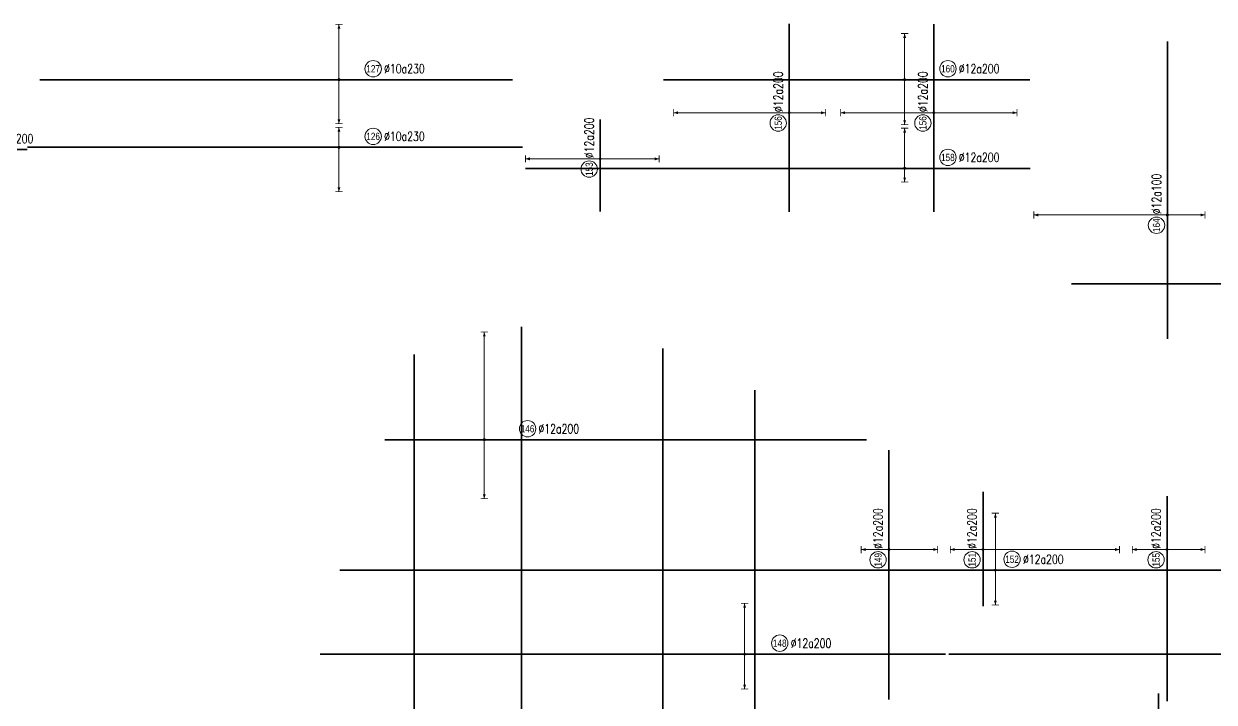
# Model space of a CAD drawing. Header units: millimetres. Extents: x -211477 to 1328726, y -15421 to 98394.
# Drawn here: x 345729 to 411154, y 27770 to 65032 of the extents above; entities that cross this region are included whole.
import ezdxf
from ezdxf.enums import TextEntityAlignment as Align

# ---------------------------------------------------------------- set-up
doc = ezdxf.new("R2010")
doc.units = ezdxf.units.MM
doc.header["$MEASUREMENT"] = 0
for name, color, linetype, lineweight in [('NDC_S_DIM', 1, 'Continuous', 9), ('NDC_S_REBAR', 4, 'Continuous', 35), ('NDC_S_VN TEXT', 7, 'Continuous', 20)]:
    doc.layers.add(name, color=color, linetype=linetype, lineweight=lineweight)
doc.styles.add('ARIAL', font='arial.ttf', dxfattribs={"width": 0.8})
doc.styles.add('NDC_ROMANS', font='romans.shx', dxfattribs={"width": 0.8})

# ---------------------------------------------------------------- blocks, each defined once
blk = doc.blocks.new('*U170')
h = blk.add_hatch(color=6)
edge = h.paths.add_edge_path()
edge.add_arc((-7.56, 0), 0.3, 0, 360)
at = {"layer": 'NDC_S_DIM', "color": 8}
for q in [(-7.56, 13.95), (-7.56, -9.55)]:
    blk.add_line((-7.56, 0), q, dxfattribs=at)
for points in [[(-8.56, 13.95, 0.2, 0.2, 0), (-6.56, 13.95, 0, 0, 0)], [(-8.56, -9.55, 0.2, 0.2, 0), (-6.56, -9.55, 0, 0, 0)]]:
    blk.add_lwpolyline(points, format="xyseb", dxfattribs=at)
at = {"layer": 'NDC_S_DIM'}
blk.add_circle((2.1, 3), 2.25, dxfattribs=at)
at = {"layer": 'NDC_S_DIM', "color": 6}
blk.add_circle((-7.56, 0), 0.3, dxfattribs=at)
at = {"layer": 'NDC_S_DIM', "color": 8}
for points in [[(-7.96, 12.75), (-7.56, 13.95), (-7.16, 12.75)], [(-7.96, -8.35), (-7.56, -9.55), (-7.16, -8.35)]]:
    blk.add_solid(points, dxfattribs=at)
at = {"layer": 'NDC_S_REBAR'}
for p, q in [((0, 0), (-124.19, 0)), ((-124.19, 0), (-124.19, 0)), ((0, 0), (47.61, 0)), ((47.61, 0), (47.61, 0)), ((47.61, 0), (47.61, 0)), ((-124.19, 0), (-124.19, 0))]:
    blk.add_line(p, q, dxfattribs=at)
at = {"layer": 'NDC_S_VN TEXT', "style": 'ARIAL', "width": 0.8}
blk.add_attdef('KHT', text='', height=2, dxfattribs=at).set_placement((2.1, 3), align=Align.MIDDLE_CENTER)
at = {"layer": 'NDC_S_VN TEXT', "color": 3, "style": 'NDC_ROMANS', "width": 0.75}
blk.add_attdef('DKT', (5.1, 1.75), '', height=2.5, dxfattribs=at)
blk = doc.blocks.new('*U169')
h = blk.add_hatch(color=6)
edge = h.paths.add_edge_path()
edge.add_arc((-7.56, 0), 0.3, 0, 360)
at = {"layer": 'NDC_S_DIM', "color": 8}
for q in [(-7.56, 13.95), (-7.56, -9.55)]:
    blk.add_line((-7.56, 0), q, dxfattribs=at)
for points in [[(-8.56, 13.95, 0.2, 0.2, 0), (-6.56, 13.95, 0, 0, 0)], [(-8.56, -9.55, 0.2, 0.2, 0), (-6.56, -9.55, 0, 0, 0)]]:
    blk.add_lwpolyline(points, format="xyseb", dxfattribs=at)
at = {"layer": 'NDC_S_DIM'}
blk.add_circle((2.1, 3), 2.25, dxfattribs=at)
at = {"layer": 'NDC_S_DIM', "color": 6}
blk.add_circle((-7.56, 0), 0.3, dxfattribs=at)
at = {"layer": 'NDC_S_DIM', "color": 8}
for points in [[(-7.96, 12.75), (-7.56, 13.95), (-7.16, 12.75)], [(-7.96, -8.35), (-7.56, -9.55), (-7.16, -8.35)]]:
    blk.add_solid(points, dxfattribs=at)
at = {"layer": 'NDC_S_REBAR'}
for p, q in [((-129.68, 0), (-153.51, 0)), ((0, 0), (-129.68, 0)), ((-129.68, 0), (-129.68, 0)), ((0, 0), (76.08, 0)), ((76.08, 0), (76.08, 0)), ((76.08, 0), (76.08, 0))]:
    blk.add_line(p, q, dxfattribs=at)
at = {"layer": 'NDC_S_VN TEXT', "style": 'ARIAL', "width": 0.8}
blk.add_attdef('KHT', text='', height=2, dxfattribs=at).set_placement((2.1, 3), align=Align.MIDDLE_CENTER)
at = {"layer": 'NDC_S_VN TEXT', "color": 3, "style": 'NDC_ROMANS', "width": 0.75}
blk.add_attdef('DKT', (5.1, 1.75), '', height=2.5, dxfattribs=at)
blk = doc.blocks.new('*U168')
h = blk.add_hatch(color=6)
edge = h.paths.add_edge_path()
edge.add_arc((-2.48, 0), 0.3, 0, 360)
at = {"layer": 'NDC_S_DIM', "color": 8}
for q in [(-2.48, 15.65), (-2.48, -9.6)]:
    blk.add_line((-2.48, 0), q, dxfattribs=at)
for points in [[(-3.48, 15.65, 0.2, 0.2, 0), (-1.48, 15.65, 0, 0, 0)], [(-3.48, -9.6, 0.2, 0.2, 0), (-1.48, -9.6, 0, 0, 0)]]:
    blk.add_lwpolyline(points, format="xyseb", dxfattribs=at)
at = {"layer": 'NDC_S_DIM'}
blk.add_circle((2.1, 3), 2.25, dxfattribs=at)
at = {"layer": 'NDC_S_DIM', "color": 6}
blk.add_circle((-2.48, 0), 0.3, dxfattribs=at)
at = {"layer": 'NDC_S_DIM', "color": 8}
for points in [[(-2.88, 14.45), (-2.48, 15.65), (-2.08, 14.45)], [(-2.88, -8.4), (-2.48, -9.6), (-2.08, -8.4)]]:
    blk.add_solid(points, dxfattribs=at)
at = {"layer": 'NDC_S_REBAR'}
for p, q in [((0, 0), (-182.63, 0)), ((-182.63, 0), (-182.63, 0)), ((0, 0), (214.28, 0)), ((-182.63, 0), (-182.63, 0))]:
    blk.add_line(p, q, dxfattribs=at)
at = {"layer": 'NDC_S_VN TEXT', "style": 'ARIAL', "width": 0.8}
blk.add_attdef('KHT', text='', height=2, dxfattribs=at).set_placement((2.1, 3), align=Align.MIDDLE_CENTER)
at = {"layer": 'NDC_S_VN TEXT', "color": 3, "style": 'NDC_ROMANS', "width": 0.75}
blk.add_attdef('DKT', (5.1, 1.75), '', height=2.5, dxfattribs=at)
blk = doc.blocks.new('*U167')
h = blk.add_hatch(color=6)
edge = h.paths.add_edge_path()
edge.add_arc((-2.48, 0), 0.3, 0, 360)
at = {"layer": 'NDC_S_DIM', "color": 8}
for q in [(-2.48, 29.56), (-2.48, -16.19)]:
    blk.add_line((-2.48, 0), q, dxfattribs=at)
for points in [[(-3.48, 29.56, 0.2, 0.2, 0), (-1.48, 29.56, 0, 0, 0)], [(-3.48, -16.19, 0.2, 0.2, 0), (-1.48, -16.19, 0, 0, 0)]]:
    blk.add_lwpolyline(points, format="xyseb", dxfattribs=at)
at = {"layer": 'NDC_S_DIM'}
blk.add_circle((9.4, 3), 2.25, dxfattribs=at)
at = {"layer": 'NDC_S_DIM', "color": 6}
blk.add_circle((-2.48, 0), 0.3, dxfattribs=at)
at = {"layer": 'NDC_S_DIM', "color": 8}
for points in [[(-2.88, 28.36), (-2.48, 29.56), (-2.08, 28.36)], [(-2.88, -14.99), (-2.48, -16.19), (-2.08, -14.99)]]:
    blk.add_solid(points, dxfattribs=at)
at = {"layer": 'NDC_S_REBAR'}
for p, q in [((0, 0), (-29.85, 0)), ((-29.85, 0), (-29.85, 0)), ((0, 0), (102.52, 0)), ((102.52, 0), (102.52, 0)), ((102.52, 0), (102.52, 0)), ((-29.85, 0), (-29.85, 0))]:
    blk.add_line(p, q, dxfattribs=at)
at = {"layer": 'NDC_S_VN TEXT', "style": 'ARIAL', "width": 0.8}
blk.add_attdef('KHT', text='', height=2, dxfattribs=at).set_placement((9.4, 3), align=Align.MIDDLE_CENTER)
at = {"layer": 'NDC_S_VN TEXT', "color": 3, "style": 'NDC_ROMANS', "width": 0.75}
blk.add_attdef('DKT', (12.4, 1.75), '', height=2.5, dxfattribs=at)
blk = doc.blocks.new('*U165')
h = blk.add_hatch(color=6)
edge = h.paths.add_edge_path()
edge.add_arc((-2.48, 0), 0.3, 0, 360)
at = {"layer": 'NDC_S_DIM', "color": 8}
for q in [(-2.48, 45.79), (-2.48, -33.21)]:
    blk.add_line((-2.48, 0), q, dxfattribs=at)
for points in [[(-3.48, 45.79, 0.2, 0.2, 0), (-1.48, 45.79, 0, 0, 0)], [(-3.48, -33.21, 0.2, 0.2, 0), (-1.48, -33.21, 0, 0, 0)]]:
    blk.add_lwpolyline(points, format="xyseb", dxfattribs=at)
at = {"layer": 'NDC_S_DIM'}
blk.add_circle((9.4, 3), 2.25, dxfattribs=at)
at = {"layer": 'NDC_S_DIM', "color": 6}
blk.add_circle((-2.48, 0), 0.3, dxfattribs=at)
at = {"layer": 'NDC_S_DIM', "color": 8}
for points in [[(-2.88, 44.59), (-2.48, 45.79), (-2.08, 44.59)], [(-2.88, -32.01), (-2.48, -33.21), (-2.08, -32.01)]]:
    blk.add_solid(points, dxfattribs=at)
at = {"layer": 'NDC_S_REBAR'}
for p, q in [((0, 0), (-111.11, 0)), ((-111.11, 0), (-111.11, 0)), ((0, 0), (34.62, 0)), ((34.62, 0), (34.62, 0)), ((34.62, 0), (34.62, 0)), ((-111.11, 0), (-111.11, 0))]:
    blk.add_line(p, q, dxfattribs=at)
at = {"layer": 'NDC_S_VN TEXT', "style": 'ARIAL', "width": 0.8}
blk.add_attdef('KHT', text='', height=2, dxfattribs=at).set_placement((9.4, 3), align=Align.MIDDLE_CENTER)
at = {"layer": 'NDC_S_VN TEXT', "color": 3, "style": 'NDC_ROMANS', "width": 0.75}
blk.add_attdef('DKT', (12.4, 1.75), '', height=2.5, dxfattribs=at)
blk = doc.blocks.new('*U164')
h = blk.add_hatch(color=6)
edge = h.paths.add_edge_path()
edge.add_arc((-2.48, 0), 0.3, 0, 360)
at = {"layer": 'NDC_S_DIM', "color": 8}
for q in [(-2.48, 11.04), (-2.48, -3.71)]:
    blk.add_line((-2.48, 0), q, dxfattribs=at)
for points in [[(-3.48, 11.04, 0.2, 0.2, 0), (-1.48, 11.04, 0, 0, 0)], [(-3.48, -3.71, 0.2, 0.2, 0), (-1.48, -3.71, 0, 0, 0)]]:
    blk.add_lwpolyline(points, format="xyseb", dxfattribs=at)
at = {"layer": 'NDC_S_DIM'}
blk.add_circle((9.4, 3), 2.25, dxfattribs=at)
at = {"layer": 'NDC_S_DIM', "color": 6}
blk.add_circle((-2.48, 0), 0.3, dxfattribs=at)
at = {"layer": 'NDC_S_DIM', "color": 8}
for points in [[(-2.88, 9.84), (-2.48, 11.04), (-2.08, 9.84)], [(-2.88, -2.51), (-2.48, -3.71), (-2.08, -2.51)]]:
    blk.add_solid(points, dxfattribs=at)
at = {"layer": 'NDC_S_REBAR'}
for p, q in [((0, 0), (-106.65, 0)), ((-106.65, 0), (-106.65, 0)), ((0, 0), (31.97, 0)), ((31.97, 0), (31.97, 0)), ((31.97, 0), (31.97, 0)), ((-106.65, 0), (-106.65, 0))]:
    blk.add_line(p, q, dxfattribs=at)
at = {"layer": 'NDC_S_VN TEXT', "style": 'ARIAL', "width": 0.8}
blk.add_attdef('KHT', text='', height=2, dxfattribs=at).set_placement((9.4, 3), align=Align.MIDDLE_CENTER)
at = {"layer": 'NDC_S_VN TEXT', "color": 3, "style": 'NDC_ROMANS', "width": 0.75}
blk.add_attdef('DKT', (12.4, 1.75), '', height=2.5, dxfattribs=at)
blk = doc.blocks.new('*U163')
h = blk.add_hatch(color=6)
edge = h.paths.add_edge_path()
edge.add_arc((-2.48, 0), 0.3, 0, 360)
at = {"layer": 'NDC_S_DIM', "color": 8}
for q in [(-2.48, 12.68), (-2.48, -12.32)]:
    blk.add_line((-2.48, 0), q, dxfattribs=at)
for points in [[(-3.48, 12.68, 0.2, 0.2, 0), (-1.48, 12.68, 0, 0, 0)], [(-3.48, -12.32, 0.2, 0.2, 0), (-1.48, -12.32, 0, 0, 0)]]:
    blk.add_lwpolyline(points, format="xyseb", dxfattribs=at)
at = {"layer": 'NDC_S_DIM'}
blk.add_circle((9.4, 3), 2.25, dxfattribs=at)
at = {"layer": 'NDC_S_DIM', "color": 6}
blk.add_circle((-2.48, 0), 0.3, dxfattribs=at)
at = {"layer": 'NDC_S_DIM', "color": 8}
for points in [[(-2.88, 11.48), (-2.48, 12.68), (-2.08, 11.48)], [(-2.88, -11.12), (-2.48, -12.32), (-2.08, -11.12)]]:
    blk.add_solid(points, dxfattribs=at)
at = {"layer": 'NDC_S_REBAR'}
for p, q in [((0, 0), (-68.76, 0)), ((-68.76, 0), (-68.76, 0)), ((0, 0), (31.94, 0)), ((31.94, 0), (31.94, 0)), ((31.94, 0), (31.94, 0)), ((-68.76, 0), (-68.76, 0))]:
    blk.add_line(p, q, dxfattribs=at)
at = {"layer": 'NDC_S_VN TEXT', "style": 'ARIAL', "width": 0.8}
blk.add_attdef('KHT', text='', height=2, dxfattribs=at).set_placement((9.4, 3), align=Align.MIDDLE_CENTER)
at = {"layer": 'NDC_S_VN TEXT', "color": 3, "style": 'NDC_ROMANS', "width": 0.75}
blk.add_attdef('DKT', (12.4, 1.75), '', height=2.5, dxfattribs=at)
blk = doc.blocks.new('*U162')
h = blk.add_hatch(color=6)
edge = h.paths.add_edge_path()
edge.add_arc((0, 0), 0.3, 0, 360)
at = {"layer": 'NDC_S_DIM', "color": 8}
for q in [(0, 15.18), (0, -12.07)]:
    blk.add_line((0, 0), q, dxfattribs=at)
for points in [[(-1, 15.18, 0.2, 0.2, 0), (1, 15.18, 0, 0, 0)], [(-1, -12.07, 0.2, 0.2, 0), (1, -12.07, 0, 0, 0)]]:
    blk.add_lwpolyline(points, format="xyseb", dxfattribs=at)
at = {"layer": 'NDC_S_DIM'}
blk.add_circle((9.4, 3), 2.25, dxfattribs=at)
at = {"layer": 'NDC_S_DIM', "color": 6}
blk.add_circle((0, 0), 0.3, dxfattribs=at)
at = {"layer": 'NDC_S_DIM', "color": 8}
for points in [[(-0.4, 13.98), (0, 15.18), (0.4, 13.98)], [(-0.4, -10.87), (0, -12.07), (0.4, -10.87)]]:
    blk.add_solid(points, dxfattribs=at)
at = {"layer": 'NDC_S_REBAR'}
for p, q in [((-77.65, 0), (-82.21, 0)), ((0, 0), (-77.65, 0)), ((-77.65, 0), (-77.65, 0)), ((0, 0), (45.22, 0)), ((45.22, 0), (45.22, 0)), ((45.22, 0), (47.72, 0))]:
    blk.add_line(p, q, dxfattribs=at)
at = {"layer": 'NDC_S_VN TEXT', "style": 'ARIAL', "width": 0.8}
blk.add_attdef('KHT', text='', height=2, dxfattribs=at).set_placement((9.4, 3), align=Align.MIDDLE_CENTER)
at = {"layer": 'NDC_S_VN TEXT', "color": 3, "style": 'NDC_ROMANS', "width": 0.75}
blk.add_attdef('DKT', (12.4, 1.75), '', height=2.5, dxfattribs=at)
blk = doc.blocks.new('*U161')
h = blk.add_hatch(color=6)
edge = h.paths.add_edge_path()
edge.add_arc((0, 0), 0.3, 0, 360)
at = {"layer": 'NDC_S_DIM', "color": 8}
for q in [(0, 20.51), (0, -16.23)]:
    blk.add_line((0, 0), q, dxfattribs=at)
for points in [[(-1, 20.51, 0.2, 0.2, 0), (1, 20.51, 0, 0, 0)], [(-1, -16.23, 0.2, 0.2, 0), (1, -16.23, 0, 0, 0)]]:
    blk.add_lwpolyline(points, format="xyseb", dxfattribs=at)
at = {"layer": 'NDC_S_DIM'}
blk.add_circle((-2.82, 3), 2.25, dxfattribs=at)
at = {"layer": 'NDC_S_DIM', "color": 6}
blk.add_circle((0, 0), 0.3, dxfattribs=at)
at = {"layer": 'NDC_S_DIM', "color": 8}
for points in [[(-0.4, 19.31), (0, 20.51), (0.4, 19.31)], [(-0.4, -15.03), (0, -16.23), (0.4, -15.03)]]:
    blk.add_solid(points, dxfattribs=at)
at = {"layer": 'NDC_S_REBAR'}
for p, q in [((0, 0), (-14.48, 0)), ((-14.48, 0), (-14.48, 0)), ((0, 0), (10.82, 0)), ((10.82, 0), (10.82, 0)), ((10.82, 0), (10.82, 0)), ((-14.48, 0), (-14.48, 0))]:
    blk.add_line(p, q, dxfattribs=at)
at = {"layer": 'NDC_S_VN TEXT', "style": 'ARIAL', "width": 0.8}
blk.add_attdef('KHT', text='', height=2, dxfattribs=at).set_placement((-2.82, 3), align=Align.MIDDLE_CENTER)
at = {"layer": 'NDC_S_VN TEXT', "color": 3, "style": 'NDC_ROMANS', "width": 0.75}
blk.add_attdef('DKT', (0.18, 1.75), '', height=2.5, dxfattribs=at)
blk = doc.blocks.new('*U160')
h = blk.add_hatch(color=6)
edge = h.paths.add_edge_path()
edge.add_arc((0, 0), 0.3, 0, 360)
at = {"layer": 'NDC_S_DIM', "color": 8}
for q in [(0, 31.71), (0, -10.01)]:
    blk.add_line((0, 0), q, dxfattribs=at)
for points in [[(-1, 31.71, 0.2, 0.2, 0), (1, 31.71, 0, 0, 0)], [(-1, -10.01, 0.2, 0.2, 0), (1, -10.01, 0, 0, 0)]]:
    blk.add_lwpolyline(points, format="xyseb", dxfattribs=at)
at = {"layer": 'NDC_S_DIM'}
blk.add_circle((-2.82, 3), 2.25, dxfattribs=at)
at = {"layer": 'NDC_S_DIM', "color": 6}
blk.add_circle((0, 0), 0.3, dxfattribs=at)
at = {"layer": 'NDC_S_DIM', "color": 8}
for points in [[(-0.4, 30.51), (0, 31.71), (0.4, 30.51)], [(-0.4, -8.81), (0, -10.01), (0.4, -8.81)]]:
    blk.add_solid(points, dxfattribs=at)
at = {"layer": 'NDC_S_REBAR'}
for p, q in [((0, 0), (-27.24, 0)), ((-27.24, 0), (-27.24, 0)), ((-27.24, 0), (-27.24, 0)), ((0, 0), (24.42, 0)), ((24.42, 0), (24.42, 0)), ((24.42, 0), (24.42, 0))]:
    blk.add_line(p, q, dxfattribs=at)
at = {"layer": 'NDC_S_VN TEXT', "style": 'ARIAL', "width": 0.8}
blk.add_attdef('KHT', text='', height=2, dxfattribs=at).set_placement((-2.82, 3), align=Align.MIDDLE_CENTER)
at = {"layer": 'NDC_S_VN TEXT', "color": 3, "style": 'NDC_ROMANS', "width": 0.75}
blk.add_attdef('DKT', (0.18, 1.75), '', height=2.5, dxfattribs=at)
blk = doc.blocks.new('*U158')
h = blk.add_hatch(color=6)
edge = h.paths.add_edge_path()
edge.add_arc((0, 0), 0.3, 0, 360)
at = {"layer": 'NDC_S_DIM', "color": 8}
for q in [(0, 24.18), (0, -12.52)]:
    blk.add_line((0, 0), q, dxfattribs=at)
for points in [[(-1, 24.18, 0.2, 0.2, 0), (1, 24.18, 0, 0, 0)], [(-1, -12.52, 0.2, 0.2, 0), (1, -12.52, 0, 0, 0)]]:
    blk.add_lwpolyline(points, format="xyseb", dxfattribs=at)
at = {"layer": 'NDC_S_DIM'}
blk.add_circle((-2.82, 3), 2.25, dxfattribs=at)
at = {"layer": 'NDC_S_DIM', "color": 6}
blk.add_circle((0, 0), 0.3, dxfattribs=at)
at = {"layer": 'NDC_S_DIM', "color": 8}
for points in [[(-0.4, 22.98), (0, 24.18), (0.4, 22.98)], [(-0.4, -11.32), (0, -12.52), (0.4, -11.32)]]:
    blk.add_solid(points, dxfattribs=at)
at = {"layer": 'NDC_S_REBAR'}
for p, q in [((0, 0), (-68.21, 0)), ((-68.21, 0), (-68.21, 0)), ((0, 0), (129.77, 0)), ((129.77, 0), (129.77, 0)), ((129.77, 0), (129.77, 0)), ((-68.21, 0), (-68.21, 0))]:
    blk.add_line(p, q, dxfattribs=at)
at = {"layer": 'NDC_S_VN TEXT', "style": 'ARIAL', "width": 0.8}
blk.add_attdef('KHT', text='', height=2, dxfattribs=at).set_placement((-2.82, 3), align=Align.MIDDLE_CENTER)
at = {"layer": 'NDC_S_VN TEXT', "color": 3, "style": 'NDC_ROMANS', "width": 0.75}
blk.add_attdef('DKT', (0.18, 1.75), '', height=2.5, dxfattribs=at)
blk = doc.blocks.new('*U157')
h = blk.add_hatch(color=6)
edge = h.paths.add_edge_path()
edge.add_arc((0, 0), 0.3, 0, 360)
at = {"layer": 'NDC_S_DIM', "color": 8}
for q in [(0, 12.98), (0, -24.46)]:
    blk.add_line((0, 0), q, dxfattribs=at)
for points in [[(-1, 12.98, 0.2, 0.2, 0), (1, 12.98, 0, 0, 0)], [(-1, -24.46, 0.2, 0.2, 0), (1, -24.46, 0, 0, 0)]]:
    blk.add_lwpolyline(points, format="xyseb", dxfattribs=at)
at = {"layer": 'NDC_S_DIM'}
blk.add_circle((-2.82, 3), 2.25, dxfattribs=at)
at = {"layer": 'NDC_S_DIM', "color": 6}
blk.add_circle((0, 0), 0.3, dxfattribs=at)
at = {"layer": 'NDC_S_DIM', "color": 8}
for points in [[(-0.4, 11.78), (0, 12.98), (0.4, 11.78)], [(-0.4, -23.26), (0, -24.46), (0.4, -23.26)]]:
    blk.add_solid(points, dxfattribs=at)
at = {"layer": 'NDC_S_REBAR'}
for p, q in [((0, 0), (-68.72, 0)), ((-68.72, 0), (-68.72, 0)), ((0, 0), (137.34, 0)), ((137.34, 0), (137.34, 0)), ((137.34, 0), (137.34, 0)), ((-68.72, 0), (-68.72, 0))]:
    blk.add_line(p, q, dxfattribs=at)
at = {"layer": 'NDC_S_VN TEXT', "style": 'ARIAL', "width": 0.8}
blk.add_attdef('KHT', text='', height=2, dxfattribs=at).set_placement((-2.82, 3), align=Align.MIDDLE_CENTER)
at = {"layer": 'NDC_S_VN TEXT', "color": 3, "style": 'NDC_ROMANS', "width": 0.75}
blk.add_attdef('DKT', (0.18, 1.75), '', height=2.5, dxfattribs=at)
blk = doc.blocks.new('*U156')
h = blk.add_hatch(color=6)
edge = h.paths.add_edge_path()
edge.add_arc((0, 0), 0.3, 0, 360)
at = {"layer": 'NDC_S_DIM', "color": 8}
for q in [(0, 10.36), (0, -5.98)]:
    blk.add_line((0, 0), q, dxfattribs=at)
for points in [[(-1, 10.36, 0.2, 0.2, 0), (1, 10.36, 0, 0, 0)], [(-1, -5.98, 0.2, 0.2, 0), (1, -5.98, 0, 0, 0)]]:
    blk.add_lwpolyline(points, format="xyseb", dxfattribs=at)
at = {"layer": 'NDC_S_DIM'}
blk.add_circle((-2.82, 3), 2.25, dxfattribs=at)
at = {"layer": 'NDC_S_DIM', "color": 6}
blk.add_circle((0, 0), 0.3, dxfattribs=at)
at = {"layer": 'NDC_S_DIM', "color": 8}
for points in [[(-0.4, 9.16), (0, 10.36), (0.4, 9.16)], [(-0.4, -4.78), (0, -5.98), (0.4, -4.78)]]:
    blk.add_solid(points, dxfattribs=at)
at = {"layer": 'NDC_S_REBAR'}
for p, q in [((0, 0), (-68.75, 0)), ((-68.75, 0), (-68.75, 0)), ((0, 0), (131.38, 0)), ((131.38, 0), (131.38, 0)), ((131.38, 0), (131.38, 0)), ((-68.75, 0), (-68.75, 0))]:
    blk.add_line(p, q, dxfattribs=at)
at = {"layer": 'NDC_S_VN TEXT', "style": 'ARIAL', "width": 0.8}
blk.add_attdef('KHT', text='', height=2, dxfattribs=at).set_placement((-2.82, 3), align=Align.MIDDLE_CENTER)
at = {"layer": 'NDC_S_VN TEXT', "color": 3, "style": 'NDC_ROMANS', "width": 0.75}
blk.add_attdef('DKT', (0.18, 1.75), '', height=2.5, dxfattribs=at)
blk = doc.blocks.new('*U155')
h = blk.add_hatch(color=6)
edge = h.paths.add_edge_path()
edge.add_arc((0, 0), 0.3, 0, 360)
at = {"layer": 'NDC_S_DIM', "color": 8}
for q in [(0, 15.32), (0, -28.18)]:
    blk.add_line((0, 0), q, dxfattribs=at)
for points in [[(-1, 15.32, 0.2, 0.2, 0), (1, 15.32, 0, 0, 0)], [(-1, -28.18, 0.2, 0.2, 0), (1, -28.18, 0, 0, 0)]]:
    blk.add_lwpolyline(points, format="xyseb", dxfattribs=at)
at = {"layer": 'NDC_S_DIM'}
blk.add_circle((-2.82, 3), 2.25, dxfattribs=at)
at = {"layer": 'NDC_S_DIM', "color": 6}
blk.add_circle((0, 0), 0.3, dxfattribs=at)
at = {"layer": 'NDC_S_DIM', "color": 8}
for points in [[(-0.4, 14.12), (0, 15.32), (0.4, 14.12)], [(-0.4, -26.98), (0, -28.18), (0.4, -26.98)]]:
    blk.add_solid(points, dxfattribs=at)
at = {"layer": 'NDC_S_REBAR'}
for p, q in [((0, 0), (-68.76, 0)), ((-68.76, 0), (-68.76, 0)), ((0, 0), (119.97, 0)), ((119.97, 0), (119.97, 0)), ((119.97, 0), (119.97, 0)), ((-68.76, 0), (-68.76, 0))]:
    blk.add_line(p, q, dxfattribs=at)
at = {"layer": 'NDC_S_VN TEXT', "style": 'ARIAL', "width": 0.8}
blk.add_attdef('KHT', text='', height=2, dxfattribs=at).set_placement((-2.82, 3), align=Align.MIDDLE_CENTER)
at = {"layer": 'NDC_S_VN TEXT', "color": 3, "style": 'NDC_ROMANS', "width": 0.75}
blk.add_attdef('DKT', (0.18, 1.75), '', height=2.5, dxfattribs=at)
blk = doc.blocks.new('*U154')
h = blk.add_hatch(color=6)
edge = h.paths.add_edge_path()
edge.add_arc((0, 0), 0.3, 0, 360)
at = {"layer": 'NDC_S_DIM', "color": 8}
for q in [(0, 7.65), (0, -13.37)]:
    blk.add_line((0, 0), q, dxfattribs=at)
for points in [[(-1, 7.65, 0.2, 0.2, 0), (1, 7.65, 0, 0, 0)], [(-1, -13.37, 0.2, 0.2, 0), (1, -13.37, 0, 0, 0)]]:
    blk.add_lwpolyline(points, format="xyseb", dxfattribs=at)
at = {"layer": 'NDC_S_DIM'}
blk.add_circle((-2.82, 3), 2.25, dxfattribs=at)
at = {"layer": 'NDC_S_DIM', "color": 6}
blk.add_circle((0, 0), 0.3, dxfattribs=at)
at = {"layer": 'NDC_S_DIM', "color": 8}
for points in [[(-0.4, 6.45), (0, 7.65), (0.4, 6.45)], [(-0.4, -12.17), (0, -13.37), (0.4, -12.17)]]:
    blk.add_solid(points, dxfattribs=at)
at = {"layer": 'NDC_S_REBAR'}
for p, q in [((0, 0), (-41.18, 0)), ((-41.18, 0), (-41.18, 0)), ((0, 0), (27.29, 0)), ((27.29, 0), (27.29, 0)), ((27.29, 0), (27.29, 0)), ((-41.18, 0), (-41.18, 0))]:
    blk.add_line(p, q, dxfattribs=at)
at = {"layer": 'NDC_S_VN TEXT', "style": 'ARIAL', "width": 0.8}
blk.add_attdef('KHT', text='', height=2, dxfattribs=at).set_placement((-2.82, 3), align=Align.MIDDLE_CENTER)
at = {"layer": 'NDC_S_VN TEXT', "color": 3, "style": 'NDC_ROMANS', "width": 0.75}
blk.add_attdef('DKT', (0.18, 1.75), '', height=2.5, dxfattribs=at)
blk = doc.blocks.new('*U153')
h = blk.add_hatch(color=6)
edge = h.paths.add_edge_path()
edge.add_arc((0, 0), 0.3, 0, 360)
at = {"layer": 'NDC_S_DIM', "color": 8}
for q in [(0, 8.97), (0, -37.5)]:
    blk.add_line((0, 0), q, dxfattribs=at)
for points in [[(-1, 8.97, 0.2, 0.2, 0), (1, 8.97, 0, 0, 0)], [(-1, -37.5, 0.2, 0.2, 0), (1, -37.5, 0, 0, 0)]]:
    blk.add_lwpolyline(points, format="xyseb", dxfattribs=at)
at = {"layer": 'NDC_S_DIM'}
blk.add_circle((-2.82, 3), 2.25, dxfattribs=at)
at = {"layer": 'NDC_S_DIM', "color": 6}
blk.add_circle((0, 0), 0.3, dxfattribs=at)
at = {"layer": 'NDC_S_DIM', "color": 8}
for points in [[(-0.4, 7.77), (0, 8.97), (0.4, 7.77)], [(-0.4, -36.3), (0, -37.5), (0.4, -36.3)]]:
    blk.add_solid(points, dxfattribs=at)
at = {"layer": 'NDC_S_REBAR'}
for p, q in [((0, 0), (-15.54, 0)), ((-15.54, 0), (-15.54, 0)), ((0, 0), (15.86, 0)), ((15.86, 0), (15.86, 0)), ((15.86, 0), (15.86, 0)), ((-15.54, 0), (-15.54, 0))]:
    blk.add_line(p, q, dxfattribs=at)
at = {"layer": 'NDC_S_VN TEXT', "style": 'ARIAL', "width": 0.8}
blk.add_attdef('KHT', text='', height=2, dxfattribs=at).set_placement((-2.82, 3), align=Align.MIDDLE_CENTER)
at = {"layer": 'NDC_S_VN TEXT', "color": 3, "style": 'NDC_ROMANS', "width": 0.75}
blk.add_attdef('DKT', (0.18, 1.75), '', height=2.5, dxfattribs=at)
blk = doc.blocks.new('*U152')
h = blk.add_hatch(color=6)
edge = h.paths.add_edge_path()
edge.add_arc((0, 0), 0.3, 0, 360)
at = {"layer": 'NDC_S_DIM', "color": 8}
for q in [(0, 9.55), (0, -10.45)]:
    blk.add_line((0, 0), q, dxfattribs=at)
for points in [[(-1, 9.55, 0.2, 0.2, 0), (1, 9.55, 0, 0, 0)], [(-1, -10.45, 0.2, 0.2, 0), (1, -10.45, 0, 0, 0)]]:
    blk.add_lwpolyline(points, format="xyseb", dxfattribs=at)
at = {"layer": 'NDC_S_DIM'}
blk.add_circle((-2.82, 3), 2.25, dxfattribs=at)
at = {"layer": 'NDC_S_DIM', "color": 6}
blk.add_circle((0, 0), 0.3, dxfattribs=at)
at = {"layer": 'NDC_S_DIM', "color": 8}
for points in [[(-0.4, 8.35), (0, 9.55), (0.4, 8.35)], [(-0.4, -9.25), (0, -10.45), (0.4, -9.25)]]:
    blk.add_solid(points, dxfattribs=at)
at = {"layer": 'NDC_S_REBAR'}
for p, q in [((0, 0), (-41.68, 0)), ((-41.68, 0), (-41.68, 0)), ((0, 0), (14.62, 0)), ((14.62, 0), (14.62, 0)), ((14.62, 0), (14.62, 0)), ((-41.68, 0), (-41.68, 0))]:
    blk.add_line(p, q, dxfattribs=at)
at = {"layer": 'NDC_S_VN TEXT', "style": 'ARIAL', "width": 0.8}
blk.add_attdef('KHT', text='', height=2, dxfattribs=at).set_placement((-2.82, 3), align=Align.MIDDLE_CENTER)
at = {"layer": 'NDC_S_VN TEXT', "color": 3, "style": 'NDC_ROMANS', "width": 0.75}
blk.add_attdef('DKT', (0.18, 1.75), '', height=2.5, dxfattribs=at)
blk = doc.blocks.new('*U140')
h = blk.add_hatch(color=6)
edge = h.paths.add_edge_path()
edge.add_arc((0, 0), 0.3, 0, 360)
at = {"layer": 'NDC_S_DIM', "color": 8}
for q in [(0, 36.7), (0, -10.34)]:
    blk.add_line((0, 0), q, dxfattribs=at)
for points in [[(-1, 36.7, 0.2, 0.2, 0), (1, 36.7, 0, 0, 0)], [(-1, -10.34, 0.2, 0.2, 0), (1, -10.34, 0, 0, 0)]]:
    blk.add_lwpolyline(points, format="xyseb", dxfattribs=at)
at = {"layer": 'NDC_S_DIM'}
blk.add_circle((-2.82, 3), 2.25, dxfattribs=at)
at = {"layer": 'NDC_S_DIM', "color": 6}
blk.add_circle((0, 0), 0.3, dxfattribs=at)
at = {"layer": 'NDC_S_DIM', "color": 8}
for points in [[(-0.4, 35.5), (0, 36.7), (0.4, 35.5)], [(-0.4, -9.14), (0, -10.34), (0.4, -9.14)]]:
    blk.add_solid(points, dxfattribs=at)
at = {"layer": 'NDC_S_REBAR'}
for p, q in [((0, 0), (-34.01, 0)), ((-34.01, 0), (-34.01, 0)), ((0, 0), (47.68, 0)), ((47.68, 0), (47.68, 0)), ((47.68, 0), (47.68, 0)), ((-34.01, 0), (-34.01, 0))]:
    blk.add_line(p, q, dxfattribs=at)
at = {"layer": 'NDC_S_VN TEXT', "style": 'ARIAL', "width": 0.8}
blk.add_attdef('KHT', text='', height=2, dxfattribs=at).set_placement((-2.82, 3), align=Align.MIDDLE_CENTER)
at = {"layer": 'NDC_S_VN TEXT', "color": 3, "style": 'NDC_ROMANS', "width": 0.75}
blk.add_attdef('DKT', (0.18, 1.75), '', height=2.5, dxfattribs=at)
blk = doc.blocks.new('*U177')
h = blk.add_hatch(color=6)
edge = h.paths.add_edge_path()
edge.add_arc((0, 0), 0.3, 0, 360)
at = {"layer": 'NDC_S_DIM', "color": 8}
for q in [(0, 8.71), (0, -6.29)]:
    blk.add_line((0, 0), q, dxfattribs=at)
for points in [[(-1, 8.71, 0.2, 0.2, 0), (1, 8.71, 0, 0, 0)], [(-1, -6.29, 0.2, 0.2, 0), (1, -6.29, 0, 0, 0)]]:
    blk.add_lwpolyline(points, format="xyseb", dxfattribs=at)
at = {"layer": 'NDC_S_DIM'}
blk.add_circle((-2.82, 3), 2.25, dxfattribs=at)
at = {"layer": 'NDC_S_DIM', "color": 6}
blk.add_circle((0, 0), 0.3, dxfattribs=at)
at = {"layer": 'NDC_S_DIM', "color": 8}
for points in [[(-0.4, 7.51), (0, 8.71), (0.4, 7.51)], [(-0.4, -5.09), (0, -6.29), (0.4, -5.09)]]:
    blk.add_solid(points, dxfattribs=at)
at = {"layer": 'NDC_S_REBAR'}
for p, q in [((0, 0), (-23.99, 0)), ((-23.99, 0), (-23.99, 0)), ((0, 0), (21.43, 0)), ((21.43, 0), (21.43, 0)), ((21.43, 0), (21.43, 0)), ((-23.99, 0), (-23.99, 0))]:
    blk.add_line(p, q, dxfattribs=at)
at = {"layer": 'NDC_S_VN TEXT', "style": 'ARIAL', "width": 0.8}
blk.add_attdef('KHT', text='', height=2, dxfattribs=at).set_placement((-2.82, 3), align=Align.MIDDLE_CENTER)
at = {"layer": 'NDC_S_VN TEXT', "color": 3, "style": 'NDC_ROMANS', "width": 0.75}
blk.add_attdef('DKT', (0.18, 1.75), '', height=2.5, dxfattribs=at)
blk = doc.blocks.new('*U135')
h = blk.add_hatch(color=6)
edge = h.paths.add_edge_path()
edge.add_arc((0, 0), 0.3, 0, 360)
at = {"layer": 'NDC_S_DIM', "color": 8}
for q in [(0, 5.5), (0, -12.15)]:
    blk.add_line((0, 0), q, dxfattribs=at)
for points in [[(-1, 5.5, 0.2, 0.2, 0), (1, 5.5, 0, 0, 0)], [(-1, -12.15, 0.2, 0.2, 0), (1, -12.15, 0, 0, 0)]]:
    blk.add_lwpolyline(points, format="xyseb", dxfattribs=at)
at = {"layer": 'NDC_S_DIM'}
blk.add_circle((9.4, 3), 2.25, dxfattribs=at)
at = {"layer": 'NDC_S_DIM', "color": 6}
blk.add_circle((0, 0), 0.3, dxfattribs=at)
at = {"layer": 'NDC_S_DIM', "color": 8}
for points in [[(-0.4, 4.3), (0, 5.5), (0.4, 4.3)], [(-0.4, -10.95), (0, -12.15), (0.4, -10.95)]]:
    blk.add_solid(points, dxfattribs=at)
at = {"layer": 'NDC_S_REBAR'}
for p, q in [((0, 0), (-85.55, 0)), ((-85.55, 0), (-85.55, 0)), ((0, 0), (49.68, 0)), ((49.68, 0), (49.68, 0)), ((49.68, 0), (50.42, 0)), ((-85.55, 0), (-85.55, 0))]:
    blk.add_line(p, q, dxfattribs=at)
at = {"layer": 'NDC_S_VN TEXT', "style": 'ARIAL', "width": 0.8}
blk.add_attdef('KHT', text='', height=2, dxfattribs=at).set_placement((9.4, 3), align=Align.MIDDLE_CENTER)
at = {"layer": 'NDC_S_VN TEXT', "color": 3, "style": 'NDC_ROMANS', "width": 0.75}
blk.add_attdef('DKT', (12.4, 1.75), '', height=2.5, dxfattribs=at)
blk = doc.blocks.new('*U419')
h = blk.add_hatch(color=6)
edge = h.paths.add_edge_path()
edge.add_arc((0, 0), 0.3, 0, 360)
at = {"layer": 'NDC_S_DIM', "color": 8}
for q in [(0, 25.57), (0, -22.87)]:
    blk.add_line((0, 0), q, dxfattribs=at)
for points in [[(-1, 25.57, 0.2, 0.2, 0), (1, 25.57, 0, 0, 0)], [(-1, -22.87, 0.2, 0.2, 0), (1, -22.87, 0, 0, 0)]]:
    blk.add_lwpolyline(points, format="xyseb", dxfattribs=at)
at = {"layer": 'NDC_S_DIM'}
blk.add_circle((-2.82, 3), 2.25, dxfattribs=at)
at = {"layer": 'NDC_S_DIM', "color": 6}
blk.add_circle((0, 0), 0.3, dxfattribs=at)
at = {"layer": 'NDC_S_DIM', "color": 8}
for points in [[(-0.4, 24.37), (0, 25.57), (0.4, 24.37)], [(-0.4, -21.67), (0, -22.87), (0.4, -21.67)]]:
    blk.add_solid(points, dxfattribs=at)
at = {"layer": 'NDC_S_REBAR'}
for p, q in [((0, 0), (-27.24, 0)), ((-27.24, 0), (-27.24, 0)), ((-27.24, 0), (-27.24, 0)), ((0, 0), (24.36, 0)), ((24.36, 0), (24.36, 0)), ((24.36, 0), (24.36, 0))]:
    blk.add_line(p, q, dxfattribs=at)
at = {"layer": 'NDC_S_VN TEXT', "style": 'ARIAL', "width": 0.8}
blk.add_attdef('KHT', text='', height=2, dxfattribs=at).set_placement((-2.82, 3), align=Align.MIDDLE_CENTER)
at = {"layer": 'NDC_S_VN TEXT', "color": 3, "style": 'NDC_ROMANS', "width": 0.75}
blk.add_attdef('DKT', (0.18, 1.75), '', height=2.5, dxfattribs=at)
blk = doc.blocks.new('*U539')
h = blk.add_hatch(color=6)
edge = h.paths.add_edge_path()
edge.add_arc((0, 0), 0.3, 0, 360)
at = {"layer": 'NDC_S_DIM', "color": 8}
for q in [(0, 6.12), (0, -11.15)]:
    blk.add_line((0, 0), q, dxfattribs=at)
for points in [[(-1, 6.12, 0.2, 0.2, 0), (1, 6.12, 0, 0, 0)], [(-1, -11.15, 0.2, 0.2, 0), (1, -11.15, 0, 0, 0)]]:
    blk.add_lwpolyline(points, format="xyseb", dxfattribs=at)
at = {"layer": 'NDC_S_DIM'}
blk.add_circle((-2.82, 3), 2.25, dxfattribs=at)
at = {"layer": 'NDC_S_DIM', "color": 6}
blk.add_circle((0, 0), 0.3, dxfattribs=at)
at = {"layer": 'NDC_S_DIM', "color": 8}
for points in [[(-0.4, 4.92), (0, 6.12), (0.4, 4.92)], [(-0.4, -9.95), (0, -11.15), (0.4, -9.95)]]:
    blk.add_solid(points, dxfattribs=at)
at = {"layer": 'NDC_S_REBAR'}
for p, q in [((0, 0), (-3.89, 0)), ((-3.89, 0), (-3.89, 0)), ((0, 0), (9.68, 0)), ((9.68, 0), (9.68, 0)), ((9.68, 0), (9.68, 0)), ((-3.89, 0), (-3.89, 0))]:
    blk.add_line(p, q, dxfattribs=at)
at = {"layer": 'NDC_S_VN TEXT', "style": 'ARIAL', "width": 0.8}
blk.add_attdef('KHT', text='', height=2, dxfattribs=at).set_placement((-2.82, 3), align=Align.MIDDLE_CENTER)
at = {"layer": 'NDC_S_VN TEXT', "color": 3, "style": 'NDC_ROMANS', "width": 0.75}
blk.add_attdef('DKT', (0.18, 1.75), '', height=2.5, dxfattribs=at)

msp = doc.modelspace()

# ---------------------------------------------------------------- block references
at = {"xscale": 200, "yscale": 200, "zscale": 200}
for name, p, values in [('*U162', (363049.5, 61963.9), {'KHT': '127', 'DKT': '%%c10a230'}), ('*U163', (394638.2, 61963.9), {'KHT': '160', 'DKT': '%%c12a200'}), ('*U165', (425535.6, 50754.6), {'KHT': '169', 'DKT': '%%c12a100'}), ('*U539', (343984.5, 58126.9), {'KHT': '46', 'DKT': '%%c12a200'}), ('*U135', (363049.5, 58249.1), {'KHT': '126', 'DKT': '%%c10a230'}), ('*U164', (394638.2, 57092.5), {'KHT': '158', 'DKT': '%%c12a200'}), ('*U167', (371536, 42187.6), {'KHT': '146', 'DKT': '%%c12a200'}), ('*U168', (399624.3, 35021), {'KHT': '152', 'DKT': '%%c12a200'}), ('*U170', (386857.8, 30410.3), {'KHT': '148', 'DKT': '%%c12a200'}), ('*U169', (427264, 30410.3), {'KHT': '162', 'DKT': '%%c12a200'})]:
    msp.add_blockref(name, p, dxfattribs=at).add_auto_attribs(values)
at = {"xscale": 200, "yscale": 200, "zscale": 200, "rotation": 90}
for name, p, values in [('*U160', (387791.1, 60147.4), {'KHT': '156', 'DKT': '%%c12a200'}), ('*U419', (395742.6, 60147.4), {'KHT': '156', 'DKT': '%%c12a200'}), ('*U140', (408582.6, 54532), {'KHT': '164', 'DKT': '%%c12a100'}), ('*U161', (377403.9, 57615.7), {'KHT': '153', 'DKT': '%%c12a200'}), ('*U157', (373090.7, 20913), {'KHT': '136', 'DKT': '%%c12a200'}), ('*U156', (380854.4, 20913), {'KHT': '140', 'DKT': '%%c12a200'}), ('*U158', (367189.2, 20913), {'KHT': '134', 'DKT': '%%c12a200'}), ('*U155', (385914.9, 20913), {'KHT': '142', 'DKT': '%%c12a200'}), ('*U154', (393280.3, 36155), {'KHT': '149', 'DKT': '%%c12a200'}), ('*U153', (398449.2, 36155), {'KHT': '151', 'DKT': '%%c12a200'}), ('*U152', (408560.8, 36155), {'KHT': '155', 'DKT': '%%c12a200'}), ('*U177', (408092.6, 23959.4), {'KHT': '128', 'DKT': '%%c10a200'})]:
    msp.add_blockref(name, p, dxfattribs=at).add_auto_attribs(values)

doc.saveas('drawing.dxf')
